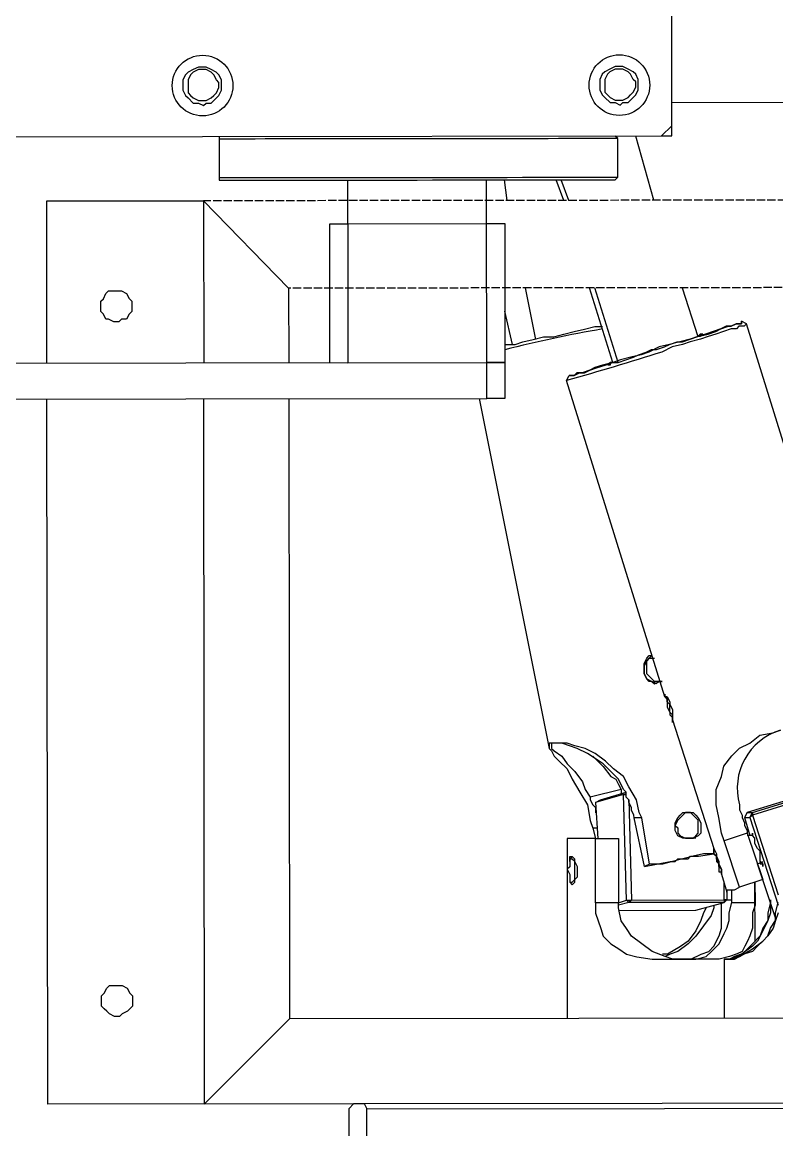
# Model space of a CAD drawing. Header units: feet. Extents: x -99009 to 3252343, y -11094690 to 9035152.
# Drawn here: x 2488290.3 to 2488507.7, y -1980950.2 to -1980631.2 of the extents above; entities that cross this region are included whole.
import ezdxf

# ---------------------------------------------------------------- set-up
doc = ezdxf.new("R2010")
doc.units = ezdxf.units.FT
doc.linetypes.add('PDF_IMPORT', pattern=[1, 0.8, -0.2])
doc.layers.add('1', color=1, linetype='Continuous')

# ---------------------------------------------------------------- blocks, each defined once
blk = doc.blocks.new('lEVELLING mACHINE')
at = {"color": 200, "lineweight": 25, "transparency": 33554684}
for points in [[(11504.18, 7487.43), (11529.38, 7462.97), (13279.48, 7462.97), (13303.93, 7487.43), (13260.96, 7487.43), (13262.44, 7488.91), (13262.44, 7521.51), (13260.96, 7522.99), (13257.99, 7522.99), (13257.25, 7521.51), (13257.25, 7488.91), (11456.76, 7488.91)], [(13260.96, 7487.43), (13257.99, 7487.43), (13257.25, 7488.91)], [(13257.99, 7487.43), (11456.02, 7487.43)], [(13279.48, 7284.41), (13279.48, 7462.97), (13303.93, 7487.43), (13303.93, 7284.41)], [(13303.93, 7487.43), (13349.13, 7487.43), (13349.13, 7284.41)], [(13140.92, 7428.89), (13140.92, 7429.63), (13141.66, 7432.6), (13141.66, 7434.82), (13143.15, 7437.04), (13143.89, 7439.26), (13146.11, 7441.49), (13147.59, 7442.97), (13149.07, 7444.45), (13150.56, 7445.19), (13152.78, 7445.93), (13153.52, 7445.93), (13154.26, 7445.93), (13154.26, 7462.97)], [(13190.57, 7408.14), (13192.05, 7408.14), (13191.31, 7411.11), (13193.53, 7411.11), (13195.75, 7411.11), (13197.23, 7411.11), (13197.98, 7411.11), (13198.72, 7411.11), (13199.46, 7411.11), (13199.46, 7462.97)], [(13138.7, 7432.6), (13139.44, 7434.82), (13140.18, 7437.04), (13141.66, 7439.26), (13143.15, 7440.75), (13144.63, 7442.23), (13146.11, 7443.71), (13148.33, 7444.45), (13149.81, 7445.19), (13152.04, 7445.93), (13152.78, 7445.93), (13154.26, 7445.93), (13153.52, 7445.93), (13151.3, 7445.93), (13149.81, 7445.19), (13146.11, 7442.97), (13143.15, 7440.75), (13141.66, 7439.26), (13140.92, 7437.04), (13139.44, 7434.82), (13139.44, 7432.6), (13138.7, 7429.63)], [(13140.92, 7429.63), (13140.92, 7430.37), (13140.92, 7432.6), (13141.66, 7434.82), (13143.15, 7437.78), (13144.63, 7440.75), (13146.11, 7442.23), (13149.07, 7444.45), (13151.3, 7445.19), (13152.78, 7445.93), (13154.26, 7445.93)], [(13145.37, 7440.75), (13145.37, 7423.7), (13145.37, 7429.63), (13145.37, 7430.37), (13146.11, 7432.6), (13146.11, 7434.82), (13146.11, 7437.04), (13146.85, 7439.26), (13147.59, 7440.75), (13148.33, 7442.23), (13149.07, 7443.71), (13150.56, 7444.45), (13152.78, 7445.19), (13155.74, 7445.93), (13158.71, 7445.93), (13162.41, 7445.93), (13164.63, 7445.93), (13165.37, 7445.93), (13166.86, 7445.93), (13169.08, 7445.93), (13171.3, 7445.19), (13175.01, 7443.71), (13177.97, 7441.49), (13180.93, 7439.26), (13182.42, 7437.04), (13183.9, 7434.82), (13184.64, 7431.11), (13184.64, 7429.63), (13182.42, 7428.89), (13183.16, 7398.51), (13191.31, 7400.74), (13190.57, 7411.11)], [(13191.31, 7429.63), (13191.31, 7411.11), (13184.64, 7411.11), (13184.64, 7428.89), (13184.64, 7429.63), (13191.31, 7429.63), (13191.31, 7432.6), (13190.57, 7434.82), (13189.82, 7437.04), (13189.08, 7439.26), (13186.86, 7441.49), (13184.64, 7442.97), (13182.42, 7444.45), (13179.45, 7445.19), (13175.01, 7445.93), (13170.56, 7445.93), (13167.6, 7445.93), (13164.63, 7445.93), (13163.89, 7445.93), (13162.41, 7445.93), (13159.45, 7445.19), (13157.96, 7443.71), (13155.74, 7441.49), (13154.26, 7438.52), (13153.52, 7437.04), (13152.78, 7434.82), (13152.78, 7432.6), (13152.04, 7429.63), (13152.04, 7428.89), (13152.04, 7425.93)], [(13154.26, 7445.93), (13154.26, 7445.93)], [(13166.11, 7445.93), (13163.89, 7445.93), (13160.93, 7444.45), (13158.71, 7443.71), (13157.22, 7442.23), (13155.74, 7439.26), (13155, 7437.04), (13155, 7434.08), (13155, 7432.6), (13155, 7431.11), (13155, 7429.63)], [(13157.22, 7430.37), (13157.22, 7431.11), (13157.96, 7433.34), (13160.19, 7436.3), (13162.41, 7439.26), (13164.63, 7441.49), (13167.6, 7443.71), (13169.82, 7444.45), (13171.3, 7445.19)], [(13159.45, 7431.11), (13160.19, 7432.6), (13160.93, 7434.82), (13162.41, 7437.78), (13164.63, 7440.75), (13166.86, 7442.23), (13170.56, 7444.45), (13172.04, 7444.45)], [(13139.44, 7434.08), (13144.63, 7418.52), (13143.15, 7417.78)], [(13147.59, 7403.7), (13146.11, 7403.7), (13119.44, 7395.55), (13120.92, 7395.55), (13147.59, 7403.7), (13148.33, 7405.18), (13146.85, 7405.18), (13138.7, 7430.37)], [(13184.64, 7431.85), (13162.41, 7431.85), (13154.26, 7429.63), (13153.52, 7428.89), (13154.26, 7428.89), (13154.26, 7423.7)], [(13181.67, 7399.99), (13180.93, 7428.89), (13154.26, 7428.89), (13154.26, 7429.63), (13181.67, 7429.63), (13184.64, 7430.37)], [(13114.25, 7411.11), (13119.44, 7396.29), (13146.11, 7404.44), (13138.7, 7427.41)], [(13140.92, 7429.63), (13140.92, 7429.63)], [(13152.04, 7429.63), (13145.37, 7429.63)], [(13154.26, 7428.89), (13152.04, 7428.89)], [(13153.52, 7425.93), (13153.52, 7428.89)], [(13147.59, 7409.63), (13143.15, 7422.96), (13149.81, 7425.19)], [(13171.3, 7370.36), (13171.3, 7369.62), (13171.3, 7370.36), (13170.56, 7370.36), (13169.82, 7371.84), (13169.82, 7372.58), (13169.08, 7374.06), (13169.08, 7375.54), (13169.08, 7376.28), (13169.08, 7377.02), (13169.08, 7377.77), (13169.08, 7377.02), (13157.22, 7414.07), (13156.48, 7415.55), (13156.48, 7416.29), (13155.74, 7417.78), (13155.74, 7418.52), (13155, 7420), (13155, 7420.74), (13155, 7421.48), (13155, 7420.74), (13155, 7421.48), (13153.52, 7426.67), (13153.52, 7425.93), (13152.78, 7425.93), (13151.3, 7425.93), (13149.81, 7425.19), (13154.26, 7411.85)], [(13198.72, 7422.22), (13198.72, 7422.96), (13198.72, 7423.7), (13197.98, 7424.45), (13197.23, 7423.7), (13197.23, 7422.96), (13196.49, 7422.22), (13196.49, 7420.74), (13196.49, 7419.26), (13197.23, 7417.78), (13197.23, 7417.04), (13197.98, 7416.29), (13198.72, 7417.04)], [(13198.72, 7423.7), (13197.98, 7423.7)], [(13143.89, 7417.78), (13143.89, 7418.52), (13143.15, 7418.52), (13143.15, 7419.26), (13143.15, 7418.52), (13143.89, 7417.78), (13143.89, 7416.29), (13143.89, 7414.81), (13144.63, 7414.07), (13145.37, 7412.59), (13145.37, 7411.11), (13146.11, 7410.37), (13146.11, 7409.63), (13146.11, 7410.37), (13147.59, 7410.37)], [(13175.75, 7418.52), (13177.23, 7419.26), (13169.82, 7417.78), (13168.34, 7417.78), (13167.6, 7417.04), (13166.86, 7417.04), (13165.37, 7417.04), (13164.63, 7417.04), (13163.89, 7416.29), (13163.15, 7416.29), (13161.67, 7416.29), (13157.22, 7415.55), (13160.19, 7415.55), (13163.15, 7416.29), (13166.11, 7417.04), (13169.08, 7417.78), (13172.04, 7418.52), (13175.75, 7418.52), (13177.97, 7405.18), (13178.71, 7403.7), (13179.45, 7399.99), (13181.67, 7396.29), (13183.16, 7393.33), (13186.12, 7391.1), (13188.34, 7388.88), (13191.31, 7386.66), (13194.27, 7385.18), (13197.23, 7384.43), (13199.46, 7383.69), (13201.68, 7383.69), (13203.9, 7383.69), (13204.64, 7383.69), (13204.64, 7384.43), (13204.64, 7385.18), (13203.9, 7385.92), (13203.16, 7387.4), (13201.68, 7388.88), (13199.46, 7391.1), (13197.98, 7394.07), (13195.75, 7397.77), (13193.53, 7401.48), (13192.79, 7405.92), (13192.05, 7408.14)], [(13177.23, 7419.26), (13180.19, 7405.18)], [(13198.72, 7417.78), (13198.72, 7417.04), (13198.72, 7416.29), (13197.98, 7416.29)], [(13119.44, 7354.06), (13147.59, 7262.92), (13149.07, 7262.18)], [(13157.22, 7414.07), (13157.22, 7414.07)], [(13157.22, 7414.07), (13157.22, 7414.07)], [(13162.41, 7411.11), (13163.15, 7411.11), (13163.89, 7411.11)], [(13148.33, 7405.18), (13146.85, 7410.37)], [(13177.97, 7405.18), (13180.19, 7405.18), (13180.19, 7404.44), (13180.93, 7402.96), (13180.93, 7402.22), (13181.67, 7400.74), (13181.67, 7399.99), (13182.42, 7399.25), (13182.42, 7397.77), (13183.16, 7397.03), (13184.64, 7394.07), (13186.86, 7391.84), (13189.08, 7389.62), (13191.31, 7388.14), (13193.53, 7386.66), (13196.49, 7385.18), (13198.72, 7384.43), (13200.94, 7383.69), (13203.16, 7383.69), (13203.9, 7383.69), (13203.9, 7384.43), (13203.9, 7385.18), (13203.16, 7385.92), (13200.94, 7387.4), (13199.46, 7389.62), (13197.23, 7391.84), (13195.01, 7394.81), (13194.27, 7397.03), (13192.79, 7399.25), (13192.79, 7399.99), (13192.05, 7401.48), (13191.31, 7402.22), (13191.31, 7402.96), (13191.31, 7403.7)], [(13191.31, 7400.74), (13189.82, 7399.99), (13182.42, 7397.77)], [(13192.05, 7387.4), (13191.31, 7388.14), (13189.08, 7390.36), (13186.86, 7393.33), (13185.38, 7394.07), (13184.64, 7395.55), (13183.9, 7397.03), (13192.79, 7399.25)], [(13183.9, 7397.03), (13183.9, 7398.51)], [(13224.65, 7284.41), (13204.64, 7385.18)], [(13169.08, 7377.02), (13169.08, 7377.02)], [(13170.56, 7370.36), (13171.3, 7370.36), (13199.46, 7279.22), (13198.72, 7277.74)], [(13173.52, 7366.65), (13175.01, 7365.91), (13175.75, 7365.91), (13176.49, 7365.17), (13177.23, 7363.69), (13177.23, 7362.95), (13177.23, 7361.47), (13177.23, 7360.72), (13176.49, 7359.24), (13175.75, 7358.5), (13175.01, 7358.5), (13175.75, 7359.24), (13176.49, 7359.98), (13177.23, 7361.47), (13177.23, 7362.95), (13177.23, 7363.69), (13176.49, 7365.17), (13175.01, 7365.91), (13174.27, 7366.65), (13172.78, 7365.91), (13172.04, 7365.91), (13172.78, 7365.91), (13174.27, 7365.91), (13175.01, 7365.17), (13175.75, 7364.43), (13176.49, 7363.69), (13176.49, 7362.21), (13176.49, 7361.47), (13176.49, 7359.98), (13175.75, 7359.24), (13174.27, 7359.24)], [(13482.5, 7274.03), (13482.5, 7284.41), (13222.43, 7284.41)], [(13482.5, 7274.03), (13222.43, 7274.03), (13222.43, 7234.02), (13222.43, 7221.43)], [(13166.11, 7252.55), (13161.67, 7266.62), (13158.71, 7265.88), (13156.48, 7265.14), (13155, 7264.4), (13152.78, 7263.66), (13152.04, 7263.66), (13150.56, 7262.92), (13149.81, 7262.92), (13149.07, 7262.92), (13149.07, 7262.18), (13149.07, 7262.92), (13149.81, 7262.92), (13150.56, 7262.92), (13152.04, 7263.66), (13153.52, 7263.66), (13155, 7264.4), (13157.22, 7265.14), (13159.45, 7265.88), (13161.67, 7266.62), (13163.89, 7267.37), (13166.86, 7268.11), (13169.82, 7268.85), (13172.78, 7269.59), (13175.75, 7271.07), (13177.97, 7271.81), (13180.93, 7272.55), (13183.9, 7273.29), (13186.12, 7274.03), (13189.08, 7274.78), (13191.31, 7275.52), (13192.79, 7276.26), (13195.01, 7277), (13196.49, 7277), (13197.23, 7277.74), (13197.98, 7277.74), (13198.72, 7277.74), (13197.98, 7277.74), (13197.23, 7277.74), (13195.75, 7277), (13194.27, 7277), (13192.79, 7276.26), (13190.57, 7275.52), (13188.34, 7274.78), (13186.12, 7274.03), (13192.79, 7252.55)], [(13184.64, 7274.03), (13180.19, 7272.55), (13178.71, 7271.81), (13176.49, 7271.07), (13175.01, 7270.33), (13173.52, 7270.33), (13171.3, 7269.59), (13169.82, 7268.85), (13167.6, 7268.11), (13166.11, 7268.11), (13161.67, 7266.62)], [(13186.12, 7274.03), (13185.38, 7274.03), (13186.12, 7274.03), (13186.86, 7274.03), (13186.86, 7274.78), (13187.6, 7274.78), (13186.86, 7274.03), (13186.12, 7274.03), (13184.64, 7274.03), (13191.31, 7252.55)], [(13184.64, 7274.03), (13184.64, 7274.03)], [(13185.38, 7274.03), (13185.38, 7274.03)], [(13217.24, 7234.02), (13217.24, 7274.03)], [(13217.24, 7274.03), (13222.43, 7274.03)], [(13262.44, 7274.03), (13222.43, 7274.03)], [(13262.44, 7234.02), (13262.44, 7274.03)], [(13267.62, 7274.03), (13267.62, 7234.02), (13262.44, 7234.02), (13262.44, 7221.43)], [(13279.48, 7252.55), (13279.48, 7274.03)], [(13349.13, 7274.03), (13349.13, 7227.35), (13303.93, 7227.35), (13303.93, 7274.03)], [(13217.24, 7268.85), (13216.5, 7268.85), (13214.28, 7268.85), (13212.05, 7268.11), (13209.09, 7267.37), (13206.13, 7266.62), (13203.16, 7266.62), (13200.2, 7265.88), (13197.23, 7265.14), (13194.27, 7264.4), (13191.31, 7263.66), (13189.08, 7263.66)], [(13215.02, 7268.85), (13217.24, 7259.22)], [(13208.35, 7267.37), (13211.31, 7252.55)], [(13222.43, 7234.02), (13217.24, 7234.02)], [(13262.44, 7234.02), (13222.43, 7234.02)], [(13174.27, 7227.35), (13179.45, 7208.83)], [(13198.72, 7227.35), (13200.94, 7221.43)], [(13200.2, 7227.35), (13202.42, 7221.43)], [(13216.5, 7227.35), (13217.24, 7221.43)], [(13299.48, 7208.83), (13299.48, 7209.57), (13299.48, 7220.69), (13299.48, 7221.43), (13298.74, 7221.43), (13298, 7221.43), (13296.52, 7221.43), (13295.04, 7221.43), (13292.82, 7221.43), (13290.59, 7221.43), (13288.37, 7221.43), (13285.41, 7221.43), (13282.44, 7221.43), (13279.48, 7221.43), (13275.77, 7221.43), (13272.07, 7221.43), (13268.36, 7221.43), (13263.92, 7221.43), (13260.21, 7221.43), (13255.77, 7221.43), (13251.32, 7221.43), (13246.88, 7221.43), (13242.43, 7221.43), (13237.99, 7221.43), (13233.54, 7221.43), (13229.09, 7221.43), (13224.65, 7221.43), (13220.2, 7221.43), (13216.5, 7221.43), (13212.79, 7221.43), (13209.09, 7221.43), (13205.38, 7221.43), (13201.68, 7221.43), (13198.72, 7221.43), (13196.49, 7221.43), (13193.53, 7221.43), (13191.31, 7221.43), (13189.82, 7221.43), (13188.34, 7221.43), (13186.86, 7221.43), (13186.12, 7221.43), (13185.38, 7221.43), (13184.64, 7220.69), (13184.64, 7209.57), (13185.38, 7208.83)], [(13299.48, 7220.69), (13298.74, 7220.69), (13298, 7220.69), (13297.26, 7220.69), (13295.04, 7220.69), (13293.56, 7220.69), (13291.33, 7220.69), (13289.11, 7220.69), (13286.15, 7220.69), (13283.18, 7220.69), (13279.48, 7220.69), (13275.77, 7220.69), (13272.07, 7220.69), (13268.36, 7220.69), (13263.92, 7220.69), (13260.21, 7220.69), (13255.77, 7220.69), (13251.32, 7220.69), (13246.88, 7220.69), (13242.43, 7220.69), (13237.99, 7220.69), (13233.54, 7220.69), (13229.09, 7220.69), (13224.65, 7220.69), (13220.2, 7220.69), (13216.5, 7220.69), (13212.05, 7220.69), (13208.35, 7220.69), (13204.64, 7220.69), (13201.68, 7220.69), (13198.72, 7220.69), (13195.75, 7220.69), (13193.53, 7220.69), (13191.31, 7220.69), (13189.08, 7220.69), (13187.6, 7220.69), (13186.12, 7220.69), (13185.38, 7220.69), (13184.64, 7220.69)], [(13436.56, 7208.83), (13172.04, 7208.83), (13169.08, 7205.87), (13169.08, 6992.48), (13172.04, 6988.77), (13436.56, 6988.77), (13439.52, 6988.77)], [(13172.04, 7208.83), (13169.08, 7208.83), (13169.08, 7205.87)], [(13184.64, 7209.57), (13185.38, 7209.57), (13186.12, 7209.57), (13187.6, 7209.57), (13189.08, 7209.57), (13191.31, 7209.57), (13193.53, 7209.57), (13195.75, 7209.57), (13198.72, 7209.57), (13201.68, 7209.57), (13204.64, 7209.57), (13208.35, 7209.57), (13212.05, 7209.57), (13216.5, 7209.57), (13220.2, 7209.57), (13224.65, 7209.57), (13229.09, 7209.57), (13233.54, 7209.57), (13237.99, 7209.57), (13242.43, 7209.57), (13246.88, 7209.57), (13251.32, 7209.57), (13255.77, 7209.57), (13260.21, 7209.57), (13263.92, 7209.57), (13268.36, 7209.57), (13272.07, 7209.57), (13275.77, 7209.57), (13279.48, 7209.57), (13283.18, 7209.57), (13286.15, 7209.57), (13289.11, 7209.57), (13291.33, 7209.57), (13293.56, 7209.57), (13295.04, 7209.57), (13297.26, 7209.57), (13298, 7209.57), (13298.74, 7209.57), (13299.48, 7209.57)], [(13169.08, 7199.2), (11668.67, 7199.2)]]:
    blk.add_lwpolyline(points, dxfattribs=at)
for points in [[(13333.57, 7457.79), (13333.57, 7456.31), (13332.83, 7455.56), (13332.09, 7454.08), (13331.34, 7453.34), (13329.86, 7453.34), (13328.38, 7453.34), (13327.64, 7453.34), (13326.16, 7454.08), (13325.42, 7455.56), (13324.68, 7456.31), (13324.68, 7457.79), (13324.68, 7459.27), (13325.42, 7460.01), (13326.16, 7460.75), (13327.64, 7461.49), (13328.38, 7462.23), (13329.86, 7462.23), (13331.34, 7461.49), (13332.09, 7460.75), (13332.83, 7460.01), (13333.57, 7459.27)], [(13182.42, 7428.89), (13180.93, 7428.89), (13181.67, 7429.63)], [(13155, 7420.74), (13155, 7420), (13155.74, 7419.26), (13155.74, 7418.52), (13156.48, 7417.04), (13156.48, 7416.29), (13157.22, 7415.55), (13157.22, 7414.81), (13157.22, 7414.07), (13157.22, 7414.81), (13157.22, 7415.55), (13156.48, 7416.29), (13156.48, 7417.78), (13155.74, 7418.52), (13155.74, 7420), (13155.74, 7420.74)], [(13197.98, 7417.04), (13198.72, 7417.04), (13198.72, 7417.78), (13198.72, 7419.26), (13199.46, 7420), (13198.72, 7421.48), (13198.72, 7422.22), (13198.72, 7422.96), (13198.72, 7423.7), (13197.98, 7423.7), (13197.23, 7422.96), (13197.23, 7422.22), (13197.23, 7420.74), (13197.23, 7420), (13197.23, 7418.52), (13197.23, 7417.78)], [(13163.89, 7411.11), (13165.37, 7411.11), (13166.11, 7411.11), (13167.6, 7410.37), (13168.34, 7408.89), (13168.34, 7408.14), (13168.34, 7406.66), (13167.6, 7405.18), (13166.86, 7404.44), (13166.11, 7403.7), (13164.63, 7403.7), (13163.15, 7403.7), (13162.41, 7404.44), (13161.67, 7405.18), (13160.93, 7406.66), (13160.93, 7408.14), (13160.93, 7409.63), (13161.67, 7410.37), (13163.15, 7411.11)], [(13163.15, 7411.11), (13162.41, 7410.37), (13161.67, 7409.63), (13161.67, 7408.14), (13161.67, 7407.4), (13161.67, 7405.92), (13162.41, 7405.18), (13163.15, 7404.44), (13163.89, 7403.7), (13165.37, 7403.7), (13166.11, 7404.44), (13166.86, 7405.18), (13167.6, 7405.92), (13168.34, 7407.4), (13167.6, 7408.14), (13167.6, 7409.63), (13166.86, 7410.37), (13165.37, 7411.11), (13164.63, 7411.11)], [(13146.85, 7405.18), (13146.11, 7403.7), (13146.11, 7404.44)], [(13183.16, 7398.51), (13182.42, 7398.51)], [(13169.82, 7373.32), (13169.82, 7372.58), (13170.56, 7371.84), (13170.56, 7371.1), (13170.56, 7370.36), (13171.3, 7370.36), (13170.56, 7371.1), (13170.56, 7371.84), (13170.56, 7372.58), (13170.56, 7373.32), (13169.82, 7374.8), (13169.82, 7375.54), (13169.08, 7376.28), (13169.08, 7377.02), (13169.08, 7376.28), (13169.08, 7375.54), (13169.82, 7374.8)], [(13217.24, 7274.03), (13217.24, 7284.41), (13222.43, 7284.41), (13222.43, 7274.03)], [(13161.67, 7266.62), (13160.93, 7265.88), (13160.19, 7265.88), (13160.93, 7265.88), (13160.93, 7266.62)], [(13333.57, 7257.73), (13333.57, 7256.25), (13332.83, 7255.51), (13332.09, 7254.03), (13331.34, 7253.29), (13329.86, 7253.29), (13328.38, 7253.29), (13327.64, 7253.29), (13326.16, 7254.03), (13325.42, 7255.51), (13324.68, 7256.25), (13324.68, 7257.73), (13324.68, 7259.22), (13325.42, 7259.96), (13326.16, 7261.44), (13327.64, 7261.44), (13328.38, 7262.18), (13329.86, 7262.18), (13331.34, 7261.44), (13332.09, 7261.44), (13332.83, 7259.96), (13333.57, 7259.22)], [(13279.48, 7252.55), (13303.93, 7227.35)], [(13183.9, 7199.94), (13183.16, 7199.2), (13181.67, 7199.2), (13180.19, 7197.72), (13179.45, 7196.98), (13178.71, 7195.49), (13178.71, 7194.01), (13178.71, 7192.53), (13179.45, 7191.05), (13180.19, 7190.31), (13181.67, 7189.57), (13183.16, 7188.83), (13183.9, 7188.83), (13185.38, 7188.83), (13186.86, 7189.57), (13188.34, 7190.31), (13189.08, 7191.05), (13189.82, 7192.53), (13189.82, 7194.01), (13189.82, 7195.49), (13189.08, 7196.98), (13188.34, 7197.72), (13186.86, 7199.2), (13185.38, 7199.2)], [(13183.9, 7189.57), (13185.38, 7189.57), (13186.86, 7190.31), (13187.6, 7191.05), (13188.34, 7192.53), (13188.34, 7193.27), (13188.34, 7194.75), (13188.34, 7196.24), (13187.6, 7196.98), (13186.86, 7197.72), (13185.38, 7198.46), (13183.9, 7198.46), (13183.16, 7198.46), (13181.67, 7197.72), (13180.93, 7196.98), (13180.19, 7196.24), (13179.45, 7194.75), (13179.45, 7193.27), (13180.19, 7192.53), (13180.93, 7191.05), (13181.67, 7190.31), (13183.16, 7189.57)], [(13303.93, 7199.94), (13303.19, 7199.2), (13301.71, 7199.2), (13300.23, 7197.72), (13299.48, 7196.98), (13298.74, 7195.49), (13298.74, 7194.01), (13298.74, 7192.53), (13299.48, 7191.05), (13300.23, 7190.31), (13301.71, 7189.57), (13303.19, 7188.83), (13303.93, 7188.83), (13305.41, 7188.83), (13306.89, 7189.57), (13308.38, 7190.31), (13309.12, 7191.05), (13309.86, 7192.53), (13309.86, 7194.01), (13309.86, 7195.49), (13309.12, 7196.98), (13308.38, 7197.72), (13306.89, 7199.2), (13305.41, 7199.2)], [(13303.93, 7189.57), (13305.41, 7189.57), (13306.89, 7190.31), (13307.63, 7191.05), (13308.38, 7192.53), (13308.38, 7193.27), (13308.38, 7194.75), (13308.38, 7196.24), (13307.63, 7196.98), (13306.89, 7197.72), (13305.41, 7198.46), (13303.93, 7198.46), (13303.19, 7198.46), (13301.71, 7197.72), (13300.97, 7196.98), (13300.23, 7196.24), (13299.48, 7194.75), (13299.48, 7193.27), (13300.23, 7192.53), (13300.97, 7191.05), (13301.71, 7190.31), (13303.19, 7189.57)]]:
    blk.add_lwpolyline(points, close=True, dxfattribs=at)
for points in [[(13137.96, 7379.99, 0.408249), (13149.81, 7401.48), (13149.81, 7402.22), (13149.81, 7402.96), (13149.07, 7404.44), (13149.07, 7405.18), (13148.33, 7406.66), (13148.33, 7407.4), (13147.59, 7408.89), (13147.59, 7409.63), (13154.26, 7411.85), (13155, 7409.63), (13155.74, 7405.18), (13156.48, 7401.48), (13156.48, 7397.03), (13155, 7393.33), (13154.26, 7390.36), (13152.04, 7387.4), (13149.81, 7385.18), (13146.85, 7383.69), (13143.89, 7381.47), (13140.18, 7380.73), (13137.96, 7379.99)], [(13147.59, 7262.92), (13148.33, 7263.66), (13149.81, 7263.66), (13150.56, 7264.4), (13152.04, 7264.4), (13154.26, 7265.14), (13156.48, 7265.88), (13158.71, 7266.62), (13160.93, 7267.37), (13163.89, 7268.11), (13166.11, 7268.85), (13169.08, 7269.59), (13172.04, 7271.07, -0.008571), (13199.46, 7279.22)]]:
    blk.add_lwpolyline(points, format="xyb", dxfattribs=at)
at = {"color": 200, "linetype": 'PDF_IMPORT', "lineweight": 25, "ltscale": 3.011111, "transparency": 33554684}
for points in [[(11529.38, 7252.55), (13279.48, 7252.55)], [(11504.18, 7227.35), (13303.93, 7227.35)]]:
    blk.add_lwpolyline(points, dxfattribs=at)
at = {"color": 200, "lineweight": 25, "transparency": 33554684}
for centre in [(13184.16, 7194.17), (13304.19, 7194.17)]:
    blk.add_circle(centre, 8.73, dxfattribs=at)
blk.add_arc((13125.47, 7636.41), 377.41, 279.704, 284.0733, dxfattribs=at)
blk = doc.blocks.new('A$Cac12730c')
blk.add_blockref('lEVELLING mACHINE', (-11218.13, -5688.95))

msp = doc.modelspace()

# ---------------------------------------------------------------- linework, layer by layer
at = {"layer": '1'}
msp.add_arc((2520410.24778, -1978395.99612), 100000, 84.1346387202, 194.3871675539, dxfattribs=at)

# ---------------------------------------------------------------- block references
at = {"transparency": 33554684, "rotation": 180.0650517140762}
msp.add_blockref('A$Cac12730c', (2490426.6334, -1979141.86212), dxfattribs=at)

doc.saveas('drawing.dxf')
